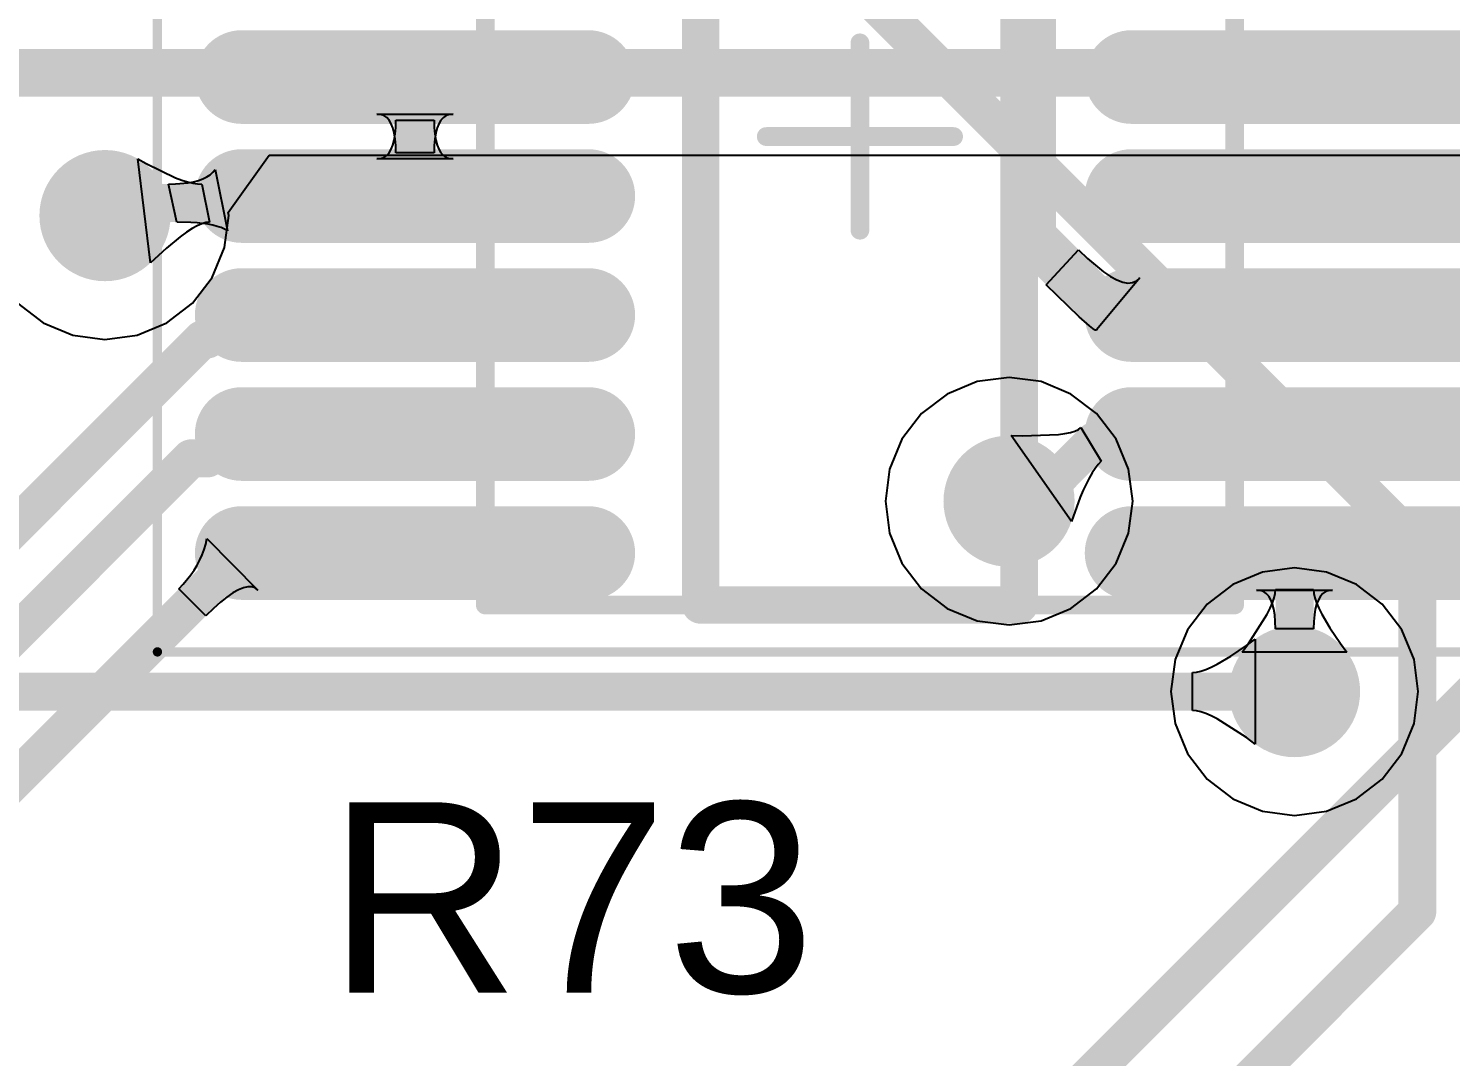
# Model space of a CAD drawing. Header units: inches. Extents: x -0.01 to 3.94, y -0.06 to 4.68.
# Drawn here: x 0.5439 to 0.8428, y 3.1333 to 3.3493 of the extents above; entities that cross this region are included whole.
import ezdxf

# ---------------------------------------------------------------- set-up
doc = ezdxf.new("R2010")
doc.units = ezdxf.units.IN
doc.header["$MEASUREMENT"] = 0
for name, color, linetype in [('Bottom Layer', 5, 'Continuous'), ('Int1 -GND)', 16, 'Continuous'), ('Int2 -PWR)', 76, 'Continuous'), ('Top 3D Body', 56, 'Continuous'), ('Top Courtyard', 56, 'Continuous'), ('Top Layer', 1, 'Continuous'), ('Top Overlay', 2, 'Continuous'), ('Top Paste', 8, 'Continuous'), ('Top Solder', 216, 'Continuous'), ('Via Holes', 16, 'Continuous')]:
    doc.layers.add(name, color=color, linetype=linetype)
doc.styles.add('Arial', font='', dxfattribs={"height": 0.2})
doc.styles.get('Arial').set_extended_font_data('Arial')

# ---------------------------------------------------------------- blocks, each defined once
blk = doc.blocks.new('517EE8A2_9FD8_4174_996D_BDBF76CA3EEB_434')
at = {"layer": 'Top Layer'}
h = blk.add_hatch(color=1, dxfattribs=at)
edge = h.paths.add_edge_path()
edge.add_arc((-0.05709, 0.0875), 0.00787, 270, 450)
edge.add_line((-0.05709, 0.09537), (-0.12992, 0.09537))
edge.add_arc((-0.12992, 0.0875), 0.00787, 90, 270)
edge.add_line((-0.12992, 0.07963), (-0.05709, 0.07963))
h = blk.add_hatch(color=1, dxfattribs=at)
edge = h.paths.add_edge_path()
edge.add_arc((0.12992, 0.0875), 0.00787, 270, 450)
edge.add_line((0.12992, 0.09537), (0.05709, 0.09537))
edge.add_arc((0.05709, 0.0875), 0.00787, 90, 270)
edge.add_line((0.05709, 0.07963), (0.12992, 0.07963))
h = blk.add_hatch(color=1, dxfattribs=at)
edge = h.paths.add_edge_path()
edge.add_arc((-0.05709, 0.0625), 0.00787, 270, 450)
edge.add_line((-0.05709, 0.07037), (-0.12992, 0.07037))
edge.add_arc((-0.12992, 0.0625), 0.00787, 90, 270)
edge.add_line((-0.12992, 0.05463), (-0.05709, 0.05463))
h = blk.add_hatch(color=1, dxfattribs=at)
edge = h.paths.add_edge_path()
edge.add_arc((0.12992, 0.0625), 0.00787, 270, 450)
edge.add_line((0.12992, 0.07037), (0.05709, 0.07037))
edge.add_arc((0.05709, 0.0625), 0.00787, 90, 270)
edge.add_line((0.05709, 0.05463), (0.12992, 0.05463))
h = blk.add_hatch(color=1, dxfattribs=at)
edge = h.paths.add_edge_path()
edge.add_arc((-0.05709, 0.0375), 0.00787, 270, 450)
edge.add_line((-0.05709, 0.04537), (-0.12992, 0.04537))
edge.add_arc((-0.12992, 0.0375), 0.00787, 90, 270)
edge.add_line((-0.12992, 0.02963), (-0.05709, 0.02963))
h = blk.add_hatch(color=1, dxfattribs=at)
edge = h.paths.add_edge_path()
edge.add_arc((0.12992, 0.0375), 0.00787, 270, 450)
edge.add_line((0.12992, 0.04537), (0.05709, 0.04537))
edge.add_arc((0.05709, 0.0375), 0.00787, 90, 270)
edge.add_line((0.05709, 0.02963), (0.12992, 0.02963))
h = blk.add_hatch(color=1, dxfattribs=at)
edge = h.paths.add_edge_path()
edge.add_arc((-0.05709, 0.0125), 0.00787, 270, 450)
edge.add_line((-0.05709, 0.02037), (-0.12992, 0.02037))
edge.add_arc((-0.12992, 0.0125), 0.00787, 90, 270)
edge.add_line((-0.12992, 0.00463), (-0.05709, 0.00463))
h = blk.add_hatch(color=1, dxfattribs=at)
edge = h.paths.add_edge_path()
edge.add_arc((0.12992, 0.0125), 0.00787, 270, 450)
edge.add_line((0.12992, 0.02037), (0.05709, 0.02037))
edge.add_arc((0.05709, 0.0125), 0.00787, 90, 270)
edge.add_line((0.05709, 0.00463), (0.12992, 0.00463))
h = blk.add_hatch(color=1, dxfattribs=at)
edge = h.paths.add_edge_path()
edge.add_arc((-0.05709, -0.0125), 0.00787, 270, 450)
edge.add_line((-0.05709, -0.00463), (-0.12992, -0.00463))
edge.add_arc((-0.12992, -0.0125), 0.00787, 90, 270)
edge.add_line((-0.12992, -0.02037), (-0.05709, -0.02037))
h = blk.add_hatch(color=1, dxfattribs=at)
edge = h.paths.add_edge_path()
edge.add_arc((0.12992, -0.0125), 0.00787, 270, 450)
edge.add_line((0.12992, -0.00463), (0.05709, -0.00463))
edge.add_arc((0.05709, -0.0125), 0.00787, 90, 270)
edge.add_line((0.05709, -0.02037), (0.12992, -0.02037))
h = blk.add_hatch(color=1, dxfattribs=at)
edge = h.paths.add_edge_path()
edge.add_arc((-0.05709, -0.0375), 0.00787, 270, 450)
edge.add_line((-0.05709, -0.02963), (-0.12992, -0.02963))
edge.add_arc((-0.12992, -0.0375), 0.00787, 90, 270)
edge.add_line((-0.12992, -0.04537), (-0.05709, -0.04537))
h = blk.add_hatch(color=1, dxfattribs=at)
edge = h.paths.add_edge_path()
edge.add_arc((0.12992, -0.0375), 0.00787, 270, 450)
edge.add_line((0.12992, -0.02963), (0.05709, -0.02963))
edge.add_arc((0.05709, -0.0375), 0.00787, 90, 270)
edge.add_line((0.05709, -0.04537), (0.12992, -0.04537))
h = blk.add_hatch(color=1, dxfattribs=at)
edge = h.paths.add_edge_path()
edge.add_arc((-0.05709, -0.0625), 0.00787, 270, 450)
edge.add_line((-0.05709, -0.05463), (-0.12992, -0.05463))
edge.add_arc((-0.12992, -0.0625), 0.00787, 90, 270)
edge.add_line((-0.12992, -0.07037), (-0.05709, -0.07037))
h = blk.add_hatch(color=1, dxfattribs=at)
edge = h.paths.add_edge_path()
edge.add_arc((0.12992, -0.0625), 0.00787, 270, 450)
edge.add_line((0.12992, -0.05463), (0.05709, -0.05463))
edge.add_arc((0.05709, -0.0625), 0.00787, 90, 270)
edge.add_line((0.05709, -0.07037), (0.12992, -0.07037))
h = blk.add_hatch(color=1, dxfattribs=at)
edge = h.paths.add_edge_path()
edge.add_arc((-0.05709, -0.0875), 0.00787, 270, 450)
edge.add_line((-0.05709, -0.07963), (-0.12992, -0.07963))
edge.add_arc((-0.12992, -0.0875), 0.00787, 90, 270)
edge.add_line((-0.12992, -0.09537), (-0.05709, -0.09537))
h = blk.add_hatch(color=1, dxfattribs=at)
edge = h.paths.add_edge_path()
edge.add_arc((0.12992, -0.0875), 0.00787, 270, 450)
edge.add_line((0.12992, -0.07963), (0.05709, -0.07963))
edge.add_arc((0.05709, -0.0875), 0.00787, 90, 270)
edge.add_line((0.05709, -0.09537), (0.12992, -0.09537))
at = {"layer": 'Top Paste'}
h = blk.add_hatch(color=8, dxfattribs=at)
edge = h.paths.add_edge_path()
edge.add_arc((-0.05709, 0.0875), 0.00787, 270, 450)
edge.add_line((-0.05709, 0.09537), (-0.12992, 0.09537))
edge.add_arc((-0.12992, 0.0875), 0.00787, 90, 270)
edge.add_line((-0.12992, 0.07963), (-0.05709, 0.07963))
h = blk.add_hatch(color=8, dxfattribs=at)
edge = h.paths.add_edge_path()
edge.add_arc((0.12992, 0.0875), 0.00787, 270, 450)
edge.add_line((0.12992, 0.09537), (0.05709, 0.09537))
edge.add_arc((0.05709, 0.0875), 0.00787, 90, 270)
edge.add_line((0.05709, 0.07963), (0.12992, 0.07963))
h = blk.add_hatch(color=8, dxfattribs=at)
edge = h.paths.add_edge_path()
edge.add_arc((-0.05709, 0.0625), 0.00787, 270, 450)
edge.add_line((-0.05709, 0.07037), (-0.12992, 0.07037))
edge.add_arc((-0.12992, 0.0625), 0.00787, 90, 270)
edge.add_line((-0.12992, 0.05463), (-0.05709, 0.05463))
h = blk.add_hatch(color=8, dxfattribs=at)
edge = h.paths.add_edge_path()
edge.add_arc((0.12992, 0.0625), 0.00787, 270, 450)
edge.add_line((0.12992, 0.07037), (0.05709, 0.07037))
edge.add_arc((0.05709, 0.0625), 0.00787, 90, 270)
edge.add_line((0.05709, 0.05463), (0.12992, 0.05463))
h = blk.add_hatch(color=8, dxfattribs=at)
edge = h.paths.add_edge_path()
edge.add_arc((-0.05709, 0.0375), 0.00787, 270, 450)
edge.add_line((-0.05709, 0.04537), (-0.12992, 0.04537))
edge.add_arc((-0.12992, 0.0375), 0.00787, 90, 270)
edge.add_line((-0.12992, 0.02963), (-0.05709, 0.02963))
h = blk.add_hatch(color=8, dxfattribs=at)
edge = h.paths.add_edge_path()
edge.add_arc((0.12992, 0.0375), 0.00787, 270, 450)
edge.add_line((0.12992, 0.04537), (0.05709, 0.04537))
edge.add_arc((0.05709, 0.0375), 0.00787, 90, 270)
edge.add_line((0.05709, 0.02963), (0.12992, 0.02963))
h = blk.add_hatch(color=8, dxfattribs=at)
edge = h.paths.add_edge_path()
edge.add_arc((-0.05709, 0.0125), 0.00787, 270, 450)
edge.add_line((-0.05709, 0.02037), (-0.12992, 0.02037))
edge.add_arc((-0.12992, 0.0125), 0.00787, 90, 270)
edge.add_line((-0.12992, 0.00463), (-0.05709, 0.00463))
h = blk.add_hatch(color=8, dxfattribs=at)
edge = h.paths.add_edge_path()
edge.add_arc((0.12992, 0.0125), 0.00787, 270, 450)
edge.add_line((0.12992, 0.02037), (0.05709, 0.02037))
edge.add_arc((0.05709, 0.0125), 0.00787, 90, 270)
edge.add_line((0.05709, 0.00463), (0.12992, 0.00463))
h = blk.add_hatch(color=8, dxfattribs=at)
edge = h.paths.add_edge_path()
edge.add_arc((-0.05709, -0.0125), 0.00787, 270, 450)
edge.add_line((-0.05709, -0.00463), (-0.12992, -0.00463))
edge.add_arc((-0.12992, -0.0125), 0.00787, 90, 270)
edge.add_line((-0.12992, -0.02037), (-0.05709, -0.02037))
h = blk.add_hatch(color=8, dxfattribs=at)
edge = h.paths.add_edge_path()
edge.add_arc((0.12992, -0.0125), 0.00787, 270, 450)
edge.add_line((0.12992, -0.00463), (0.05709, -0.00463))
edge.add_arc((0.05709, -0.0125), 0.00787, 90, 270)
edge.add_line((0.05709, -0.02037), (0.12992, -0.02037))
h = blk.add_hatch(color=8, dxfattribs=at)
edge = h.paths.add_edge_path()
edge.add_arc((-0.05709, -0.0375), 0.00787, 270, 450)
edge.add_line((-0.05709, -0.02963), (-0.12992, -0.02963))
edge.add_arc((-0.12992, -0.0375), 0.00787, 90, 270)
edge.add_line((-0.12992, -0.04537), (-0.05709, -0.04537))
h = blk.add_hatch(color=8, dxfattribs=at)
edge = h.paths.add_edge_path()
edge.add_arc((0.12992, -0.0375), 0.00787, 270, 450)
edge.add_line((0.12992, -0.02963), (0.05709, -0.02963))
edge.add_arc((0.05709, -0.0375), 0.00787, 90, 270)
edge.add_line((0.05709, -0.04537), (0.12992, -0.04537))
h = blk.add_hatch(color=8, dxfattribs=at)
edge = h.paths.add_edge_path()
edge.add_arc((-0.05709, -0.0625), 0.00787, 270, 450)
edge.add_line((-0.05709, -0.05463), (-0.12992, -0.05463))
edge.add_arc((-0.12992, -0.0625), 0.00787, 90, 270)
edge.add_line((-0.12992, -0.07037), (-0.05709, -0.07037))
h = blk.add_hatch(color=8, dxfattribs=at)
edge = h.paths.add_edge_path()
edge.add_arc((0.12992, -0.0625), 0.00787, 270, 450)
edge.add_line((0.12992, -0.05463), (0.05709, -0.05463))
edge.add_arc((0.05709, -0.0625), 0.00787, 90, 270)
edge.add_line((0.05709, -0.07037), (0.12992, -0.07037))
h = blk.add_hatch(color=8, dxfattribs=at)
edge = h.paths.add_edge_path()
edge.add_arc((-0.05709, -0.0875), 0.00787, 270, 450)
edge.add_line((-0.05709, -0.07963), (-0.12992, -0.07963))
edge.add_arc((-0.12992, -0.0875), 0.00787, 90, 270)
edge.add_line((-0.12992, -0.09537), (-0.05709, -0.09537))
h = blk.add_hatch(color=8, dxfattribs=at)
edge = h.paths.add_edge_path()
edge.add_arc((0.12992, -0.0875), 0.00787, 270, 450)
edge.add_line((0.12992, -0.07963), (0.05709, -0.07963))
edge.add_arc((0.05709, -0.0875), 0.00787, 90, 270)
edge.add_line((0.05709, -0.09537), (0.12992, -0.09537))
at = {"layer": 'Top Solder'}
h = blk.add_hatch(color=216, dxfattribs=at)
edge = h.paths.add_edge_path()
edge.add_arc((-0.05709, 0.0875), 0.00984, 270, 450)
edge.add_line((-0.05709, 0.09734), (-0.12992, 0.09734))
edge.add_arc((-0.12992, 0.0875), 0.00984, 90, 270)
edge.add_line((-0.12992, 0.07766), (-0.05709, 0.07766))
h = blk.add_hatch(color=216, dxfattribs=at)
edge = h.paths.add_edge_path()
edge.add_arc((0.12992, 0.0875), 0.00984, 270, 450)
edge.add_line((0.12992, 0.09734), (0.05709, 0.09734))
edge.add_arc((0.05709, 0.0875), 0.00984, 90, 270)
edge.add_line((0.05709, 0.07766), (0.12992, 0.07766))
h = blk.add_hatch(color=216, dxfattribs=at)
edge = h.paths.add_edge_path()
edge.add_arc((-0.05709, 0.0625), 0.00984, 270, 450)
edge.add_line((-0.05709, 0.07234), (-0.12992, 0.07234))
edge.add_arc((-0.12992, 0.0625), 0.00984, 90, 270)
edge.add_line((-0.12992, 0.05266), (-0.05709, 0.05266))
h = blk.add_hatch(color=216, dxfattribs=at)
edge = h.paths.add_edge_path()
edge.add_arc((0.12992, 0.0625), 0.00984, 270, 450)
edge.add_line((0.12992, 0.07234), (0.05709, 0.07234))
edge.add_arc((0.05709, 0.0625), 0.00984, 90, 270)
edge.add_line((0.05709, 0.05266), (0.12992, 0.05266))
h = blk.add_hatch(color=216, dxfattribs=at)
edge = h.paths.add_edge_path()
edge.add_arc((-0.05709, 0.0375), 0.00984, 270, 450)
edge.add_line((-0.05709, 0.04734), (-0.12992, 0.04734))
edge.add_arc((-0.12992, 0.0375), 0.00984, 90, 270)
edge.add_line((-0.12992, 0.02766), (-0.05709, 0.02766))
h = blk.add_hatch(color=216, dxfattribs=at)
edge = h.paths.add_edge_path()
edge.add_arc((0.12992, 0.0375), 0.00984, 270, 450)
edge.add_line((0.12992, 0.04734), (0.05709, 0.04734))
edge.add_arc((0.05709, 0.0375), 0.00984, 90, 270)
edge.add_line((0.05709, 0.02766), (0.12992, 0.02766))
h = blk.add_hatch(color=216, dxfattribs=at)
edge = h.paths.add_edge_path()
edge.add_arc((-0.05709, 0.0125), 0.00984, 270, 450)
edge.add_line((-0.05709, 0.02234), (-0.12992, 0.02234))
edge.add_arc((-0.12992, 0.0125), 0.00984, 90, 270)
edge.add_line((-0.12992, 0.00266), (-0.05709, 0.00266))
h = blk.add_hatch(color=216, dxfattribs=at)
edge = h.paths.add_edge_path()
edge.add_arc((0.12992, 0.0125), 0.00984, 270, 450)
edge.add_line((0.12992, 0.02234), (0.05709, 0.02234))
edge.add_arc((0.05709, 0.0125), 0.00984, 90, 270)
edge.add_line((0.05709, 0.00266), (0.12992, 0.00266))
h = blk.add_hatch(color=216, dxfattribs=at)
edge = h.paths.add_edge_path()
edge.add_arc((-0.05709, -0.0125), 0.00984, 270, 450)
edge.add_line((-0.05709, -0.00266), (-0.12992, -0.00266))
edge.add_arc((-0.12992, -0.0125), 0.00984, 90, 270)
edge.add_line((-0.12992, -0.02234), (-0.05709, -0.02234))
h = blk.add_hatch(color=216, dxfattribs=at)
edge = h.paths.add_edge_path()
edge.add_arc((0.12992, -0.0125), 0.00984, 270, 450)
edge.add_line((0.12992, -0.00266), (0.05709, -0.00266))
edge.add_arc((0.05709, -0.0125), 0.00984, 90, 270)
edge.add_line((0.05709, -0.02234), (0.12992, -0.02234))
h = blk.add_hatch(color=216, dxfattribs=at)
edge = h.paths.add_edge_path()
edge.add_arc((-0.05709, -0.0375), 0.00984, 270, 450)
edge.add_line((-0.05709, -0.02766), (-0.12992, -0.02766))
edge.add_arc((-0.12992, -0.0375), 0.00984, 90, 270)
edge.add_line((-0.12992, -0.04734), (-0.05709, -0.04734))
h = blk.add_hatch(color=216, dxfattribs=at)
edge = h.paths.add_edge_path()
edge.add_arc((0.12992, -0.0375), 0.00984, 270, 450)
edge.add_line((0.12992, -0.02766), (0.05709, -0.02766))
edge.add_arc((0.05709, -0.0375), 0.00984, 90, 270)
edge.add_line((0.05709, -0.04734), (0.12992, -0.04734))
h = blk.add_hatch(color=216, dxfattribs=at)
edge = h.paths.add_edge_path()
edge.add_arc((-0.05709, -0.0625), 0.00984, 270, 450)
edge.add_line((-0.05709, -0.05266), (-0.12992, -0.05266))
edge.add_arc((-0.12992, -0.0625), 0.00984, 90, 270)
edge.add_line((-0.12992, -0.07234), (-0.05709, -0.07234))
h = blk.add_hatch(color=216, dxfattribs=at)
edge = h.paths.add_edge_path()
edge.add_arc((0.12992, -0.0625), 0.00984, 270, 450)
edge.add_line((0.12992, -0.05266), (0.05709, -0.05266))
edge.add_arc((0.05709, -0.0625), 0.00984, 90, 270)
edge.add_line((0.05709, -0.07234), (0.12992, -0.07234))
h = blk.add_hatch(color=216, dxfattribs=at)
edge = h.paths.add_edge_path()
edge.add_arc((-0.05709, -0.0875), 0.00984, 270, 450)
edge.add_line((-0.05709, -0.07766), (-0.12992, -0.07766))
edge.add_arc((-0.12992, -0.0875), 0.00984, 90, 270)
edge.add_line((-0.12992, -0.09734), (-0.05709, -0.09734))
h = blk.add_hatch(color=216, dxfattribs=at)
edge = h.paths.add_edge_path()
edge.add_arc((0.12992, -0.0875), 0.00984, 270, 450)
edge.add_line((0.12992, -0.07766), (0.05709, -0.07766))
edge.add_arc((0.05709, -0.0875), 0.00984, 90, 270)
edge.add_line((0.05709, -0.09734), (0.12992, -0.09734))
at = {"layer": 'Top 3D Body'}
for points in [[(-0.07874, -0.09842, 0.00394, 0.00394, 0), (-0.07874, 0.09843, 0.00394, 0.00394, 0)], [(-0.07874, 0.09843, 0.00394, 0.00394, 0), (0.07874, 0.09843, 0.00394, 0.00394, 0)], [(0.07874, -0.09842, 0.00394, 0.00394, 0), (0.07874, 0.09843, 0.00394, 0.00394, 0)], [(-0.07874, -0.09842, 0.00394, 0.00394, 0), (0.07874, -0.09842, 0.00394, 0.00394, 0)]]:
    blk.add_lwpolyline(points, format="xyseb", dxfattribs=at)
for points in [[(-0.07972, 0.09843, 0.00197, 0.00197, 1), (-0.07776, 0.09843, 0.00197, 0.00197, 1)], [(-0.07972, 0.09843, 0.00197, 0.00197, 1), (-0.07776, 0.09843, 0.00197, 0.00197, 1)], [(0.07776, 0.09843, 0.00197, 0.00197, 1), (0.07972, 0.09843, 0.00197, 0.00197, 1)], [(0.07776, 0.09843, 0.00197, 0.00197, 1), (0.07972, 0.09843, 0.00197, 0.00197, 1)], [(-0.02362, 0.06299, 0.00394, 0.00394, 1), (-0.06299, 0.06299, 0.00394, 0.00394, 1)], [(-0.06398, 0.06299, 0.00197, 0.00197, 1), (-0.06201, 0.06299, 0.00197, 0.00197, 1)], [(-0.02461, 0.06299, 0.00197, 0.00197, 1), (-0.02264, 0.06299, 0.00197, 0.00197, 1)], [(-0.07972, -0.09842, 0.00197, 0.00197, 1), (-0.07776, -0.09842, 0.00197, 0.00197, 1)], [(-0.07972, -0.09842, 0.00197, 0.00197, 1), (-0.07776, -0.09842, 0.00197, 0.00197, 1)], [(0.07776, -0.09842, 0.00197, 0.00197, 1), (0.07972, -0.09842, 0.00197, 0.00197, 1)], [(0.07776, -0.09842, 0.00197, 0.00197, 1), (0.07972, -0.09842, 0.00197, 0.00197, 1)]]:
    blk.add_lwpolyline(points, format="xyseb", close=True, dxfattribs=at)
at = {"layer": 'Top Courtyard'}
for points in [[(-0.14764, -0.10827, 0.00197, 0.00197, 0), (-0.14764, 0.10827, 0.00197, 0.00197, 0)], [(-0.14764, 0.10827, 0.00197, 0.00197, 0), (0.14764, 0.10827, 0.00197, 0.00197, 0)], [(0.14764, -0.10827, 0.00197, 0.00197, 0), (0.14764, 0.10827, 0.00197, 0.00197, 0)], [(0, -0.01968, 0.00394, 0.00394, 0), (0, 0.01969, 0.00394, 0.00394, 0)], [(-0.01969, 0, 0.00394, 0.00394, 0), (0.01968, 0, 0.00394, 0.00394, 0)], [(-0.14764, -0.10827, 0.00197, 0.00197, 0), (0.14764, -0.10827, 0.00197, 0.00197, 0)]]:
    blk.add_lwpolyline(points, format="xyseb", dxfattribs=at)
for points in [[(-0.14813, 0.10827, 0.000984, 0.000984, 1), (-0.14715, 0.10827, 0.000984, 0.000984, 1)], [(-0.14813, 0.10827, 0.000984, 0.000984, 1), (-0.14715, 0.10827, 0.000984, 0.000984, 1)], [(0.14715, 0.10827, 0.000984, 0.000984, 1), (0.14813, 0.10827, 0.000984, 0.000984, 1)], [(0.14715, 0.10827, 0.000984, 0.000984, 1), (0.14813, 0.10827, 0.000984, 0.000984, 1)], [(-0.00098, 0.01969, 0.00197, 0.00197, 1), (0.00098, 0.01969, 0.00197, 0.00197, 1)], [(-0.02067, 0, 0.00197, 0.00197, 1), (-0.0187, 0, 0.00197, 0.00197, 1)], [(0.0187, 0, 0.00197, 0.00197, 1), (0.02067, 0, 0.00197, 0.00197, 1)], [(-0.00098, -0.01968, 0.00197, 0.00197, 1), (0.00098, -0.01968, 0.00197, 0.00197, 1)], [(-0.14813, -0.10827, 0.000984, 0.000984, 1), (-0.14715, -0.10827, 0.000984, 0.000984, 1)], [(-0.14813, -0.10827, 0.000984, 0.000984, 1), (-0.14715, -0.10827, 0.000984, 0.000984, 1)], [(0.14715, -0.10827, 0.000984, 0.000984, 1), (0.14813, -0.10827, 0.000984, 0.000984, 1)], [(0.14715, -0.10827, 0.000984, 0.000984, 1), (0.14813, -0.10827, 0.000984, 0.000984, 1)]]:
    blk.add_lwpolyline(points, format="xyseb", close=True, dxfattribs=at)
at = {"layer": 'Top Overlay'}
for points in [[(-0.08858, 0.11703, 0.00984, 0.00984, 1), (-0.09843, 0.11703, 0.00984, 0.00984, 1)], [(-0.10089, 0.11703, 0.00492, 0.00492, 1), (-0.09596, 0.11703, 0.00492, 0.00492, 1)], [(-0.09104, 0.11703, 0.00492, 0.00492, 1), (-0.08612, 0.11703, 0.00492, 0.00492, 1)], [(-0.03543, 0.09843, 0.00394, 0.00394, 1), (-0.0315, 0.09843, 0.00394, 0.00394, 1)], [(-0.03543, 0.09843, 0.00394, 0.00394, 1), (-0.0315, 0.09843, 0.00394, 0.00394, 1)], [(0.0315, 0.09843, 0.00394, 0.00394, 1), (0.03543, 0.09843, 0.00394, 0.00394, 1)], [(0.0315, 0.09843, 0.00394, 0.00394, 1), (0.03543, 0.09843, 0.00394, 0.00394, 1)], [(-0.03543, -0.09842, 0.00394, 0.00394, 1), (-0.0315, -0.09842, 0.00394, 0.00394, 1)], [(-0.03543, -0.09842, 0.00394, 0.00394, 1), (-0.0315, -0.09842, 0.00394, 0.00394, 1)], [(0.0315, -0.09842, 0.00394, 0.00394, 1), (0.03543, -0.09842, 0.00394, 0.00394, 1)], [(0.0315, -0.09842, 0.00394, 0.00394, 1), (0.03543, -0.09842, 0.00394, 0.00394, 1)]]:
    blk.add_lwpolyline(points, format="xyseb", close=True, dxfattribs=at)
for points in [[(-0.03347, -0.09842, 0.00787, 0.00787, 0), (-0.03347, 0.09843, 0.00787, 0.00787, 0)], [(-0.03347, 0.09843, 0.00787, 0.00787, 0), (0.03346, 0.09843, 0.00787, 0.00787, 0)], [(0.03346, -0.09842, 0.00787, 0.00787, 0), (0.03346, 0.09843, 0.00787, 0.00787, 0)], [(-0.03347, -0.09842, 0.00787, 0.00787, 0), (0.03346, -0.09842, 0.00787, 0.00787, 0)]]:
    blk.add_lwpolyline(points, format="xyseb", dxfattribs=at)

msp = doc.modelspace()

# ---------------------------------------------------------------- hatches: boundary and pattern name
at = {"layer": 'Bottom Layer'}
h = msp.add_hatch(color=5, dxfattribs=at)
edge = h.paths.add_edge_path()
edge.add_arc((0.56, 3.31), 0.01378, 0, 360)
h = msp.add_hatch(color=5, dxfattribs=at)
edge = h.paths.add_edge_path()
edge.add_arc((0.75, 3.25), 0.01378, 0, 360)
h = msp.add_hatch(color=5, dxfattribs=at)
edge = h.paths.add_edge_path()
edge.add_arc((0.81, 3.21), 0.01378, 0, 360)
at = {"layer": 'Int1 -GND)'}
h = msp.add_hatch(color=7, dxfattribs=at)
edge = h.paths.add_edge_path()
edge.add_arc((0.56, 3.31), 0.01378, 0, 360)
h = msp.add_hatch(color=7, dxfattribs=at)
edge = h.paths.add_edge_path()
edge.add_arc((0.75, 3.25), 0.01378, 0, 360)
h = msp.add_hatch(color=7, dxfattribs=at)
edge = h.paths.add_edge_path()
edge.add_arc((0.81, 3.21), 0.01378, 0, 360)
at = {"layer": 'Int2 -PWR)'}
h = msp.add_hatch(color=7, dxfattribs=at)
edge = h.paths.add_edge_path()
edge.add_arc((0.56, 3.31), 0.01378, 0, 360)
h = msp.add_hatch(color=7, dxfattribs=at)
edge = h.paths.add_edge_path()
edge.add_arc((0.75, 3.25), 0.01378, 0, 360)
h = msp.add_hatch(color=7, dxfattribs=at)
edge = h.paths.add_edge_path()
edge.add_arc((0.81, 3.21), 0.01378, 0, 360)
at = {"layer": 'Top Layer'}
h = msp.add_hatch(color=1, dxfattribs=at)
edge = h.paths.add_edge_path()
edge.add_arc((0.56, 3.31), 0.01378, 0, 360)
h = msp.add_hatch(color=1, dxfattribs=at)
edge = h.paths.add_edge_path()
edge.add_arc((0.75, 3.25), 0.01378, 0, 360)
h = msp.add_hatch(color=1, dxfattribs=at)
edge = h.paths.add_edge_path()
edge.add_arc((0.81, 3.21), 0.01378, 0, 360)
at = {"layer": 'Via Holes'}
h = msp.add_hatch(color=7, dxfattribs=at)
edge = h.paths.add_edge_path()
edge.add_arc((0.56, 3.31), 0.00689, 0, 360)
h = msp.add_hatch(color=7, dxfattribs=at)
edge = h.paths.add_edge_path()
edge.add_arc((0.75, 3.25), 0.00689, 0, 360)
h = msp.add_hatch(color=7, dxfattribs=at)
edge = h.paths.add_edge_path()
edge.add_arc((0.81, 3.21), 0.00689, 0, 360)

# ---------------------------------------------------------------- linework, layer by layer
at = {"layer": 'Bottom Layer'}
for p, q in [((0.79661, 3.21744), (0.79991, 3.21969)), ((0.79991, 3.21969), (0.80173, 3.22102)), ((0.80173, 3.22102), (0.80173, 3.19898)), ((0.79376, 3.21575), (0.79661, 3.21744)), ((0.78855, 3.214), (0.78937, 3.21407)), ((0.78855, 3.206), (0.78855, 3.214)), ((0.78937, 3.21407), (0.7903, 3.21428)), ((0.7903, 3.21428), (0.79134, 3.21463)), ((0.79134, 3.21463), (0.79249, 3.21512)), ((0.79249, 3.21512), (0.79376, 3.21575)), ((0.78937, 3.20593), (0.78855, 3.206)), ((0.7903, 3.20572), (0.78937, 3.20593)), ((0.79134, 3.20537), (0.7903, 3.20572)), ((0.79249, 3.20488), (0.79134, 3.20537)), ((0.79376, 3.20425), (0.79249, 3.20488)), ((0.79991, 3.20032), (0.79376, 3.20425)), ((0.80173, 3.19898), (0.79991, 3.20032))]:
    msp.add_line(p, q, dxfattribs=at)
for points in [[(0.70076, 3.3757, 0.008, 0.008, 0), (0.83578, 3.24068, 0.008, 0.008, 0)], [(0.83578, 3.16373, 0.008, 0.008, 0), (0.83578, 3.24068, 0.008, 0.008, 0)], [(0.45, 3.21, 0.008, 0.008, 0), (0.81, 3.21, 0.008, 0.008, 0)], [(0.69866, 3.02661, 0.008, 0.008, 0), (0.83578, 3.16373, 0.008, 0.008, 0)]]:
    msp.add_lwpolyline(points, format="xyseb", dxfattribs=at)
for points in [[(0.83378, 3.24068, 0.004, 0.004, 1), (0.83778, 3.24068, 0.004, 0.004, 1)], [(0.83378, 3.24068, 0.004, 0.004, 1), (0.83778, 3.24068, 0.004, 0.004, 1)], [(0.808, 3.21, 0.004, 0.004, 1), (0.812, 3.21, 0.004, 0.004, 1)], [(0.83378, 3.16373, 0.004, 0.004, 1), (0.83778, 3.16373, 0.004, 0.004, 1)], [(0.83378, 3.16373, 0.004, 0.004, 1), (0.83778, 3.16373, 0.004, 0.004, 1)]]:
    msp.add_lwpolyline(points, format="xyseb", close=True, dxfattribs=at)
at = {"layer": 'Int1 -GND)'}
for p, q in [((0.80327, 3.23512), (0.797, 3.23252)), ((0.81, 3.236), (0.80327, 3.23512)), ((0.81673, 3.23512), (0.81, 3.236)), ((0.823, 3.23252), (0.81673, 3.23512)), ((0.797, 3.23252), (0.79161, 3.22839)), ((0.82839, 3.22839), (0.823, 3.23252)), ((0.79161, 3.22839), (0.78748, 3.223)), ((0.83252, 3.223), (0.82839, 3.22839)), ((0.78748, 3.223), (0.78488, 3.21673)), ((0.83512, 3.21673), (0.83252, 3.223)), ((0.78488, 3.21673), (0.784, 3.21)), ((0.836, 3.21), (0.83512, 3.21673)), ((0.784, 3.21), (0.78488, 3.20327)), ((0.83512, 3.20327), (0.836, 3.21)), ((0.78488, 3.20327), (0.78748, 3.197)), ((0.83252, 3.197), (0.83512, 3.20327)), ((0.78748, 3.197), (0.79161, 3.19161)), ((0.82839, 3.19161), (0.83252, 3.197)), ((0.79161, 3.19161), (0.797, 3.18748)), ((0.823, 3.18748), (0.82839, 3.19161)), ((0.797, 3.18748), (0.80327, 3.18488)), ((0.81673, 3.18488), (0.823, 3.18748)), ((0.80327, 3.18488), (0.81, 3.184)), ((0.81, 3.184), (0.81673, 3.18488))]:
    msp.add_line(p, q, dxfattribs=at)
at = {"layer": 'Int2 -PWR)'}
for p, q in [((0.58591, 3.31067), (0.59449, 3.32267)), ((0.59449, 3.32267), (0.86081, 3.32267)), ((0.58512, 3.30327), (0.586, 3.31)), ((0.586, 3.31), (0.58591, 3.31067)), ((0.58252, 3.297), (0.58512, 3.30327)), ((0.57839, 3.29161), (0.58252, 3.297)), ((0.54161, 3.29161), (0.547, 3.28748)), ((0.573, 3.28748), (0.57839, 3.29161)), ((0.547, 3.28748), (0.55327, 3.28488)), ((0.55327, 3.28488), (0.56, 3.284)), ((0.56, 3.284), (0.56673, 3.28488)), ((0.56673, 3.28488), (0.573, 3.28748)), ((0.75, 3.276), (0.74327, 3.27512)), ((0.75673, 3.27512), (0.75, 3.276)), ((0.74327, 3.27512), (0.737, 3.27252)), ((0.763, 3.27252), (0.75673, 3.27512)), ((0.737, 3.27252), (0.73161, 3.26839)), ((0.76839, 3.26839), (0.763, 3.27252)), ((0.73161, 3.26839), (0.72748, 3.263)), ((0.77252, 3.263), (0.76839, 3.26839)), ((0.72748, 3.263), (0.72488, 3.25673)), ((0.77512, 3.25673), (0.77252, 3.263)), ((0.72488, 3.25673), (0.724, 3.25)), ((0.776, 3.25), (0.77512, 3.25673)), ((0.724, 3.25), (0.72488, 3.24327)), ((0.77512, 3.24327), (0.776, 3.25)), ((0.72488, 3.24327), (0.72748, 3.237)), ((0.77252, 3.237), (0.77512, 3.24327)), ((0.72748, 3.237), (0.73161, 3.23161)), ((0.76839, 3.23161), (0.77252, 3.237)), ((0.80327, 3.23512), (0.797, 3.23252)), ((0.81, 3.236), (0.80327, 3.23512)), ((0.81673, 3.23512), (0.81, 3.236)), ((0.823, 3.23252), (0.81673, 3.23512)), ((0.73161, 3.23161), (0.737, 3.22748)), ((0.763, 3.22748), (0.76839, 3.23161)), ((0.797, 3.23252), (0.79161, 3.22839)), ((0.82839, 3.22839), (0.823, 3.23252)), ((0.79161, 3.22839), (0.78748, 3.223)), ((0.83252, 3.223), (0.82839, 3.22839)), ((0.737, 3.22748), (0.74327, 3.22488)), ((0.74327, 3.22488), (0.75, 3.224)), ((0.75, 3.224), (0.75673, 3.22488)), ((0.75673, 3.22488), (0.763, 3.22748)), ((0.78748, 3.223), (0.78488, 3.21673)), ((0.83512, 3.21673), (0.83252, 3.223)), ((0.78488, 3.21673), (0.784, 3.21)), ((0.836, 3.21), (0.83512, 3.21673)), ((0.784, 3.21), (0.78488, 3.20327)), ((0.83512, 3.20327), (0.836, 3.21)), ((0.78488, 3.20327), (0.78748, 3.197)), ((0.83252, 3.197), (0.83512, 3.20327)), ((0.78748, 3.197), (0.79161, 3.19161)), ((0.82839, 3.19161), (0.83252, 3.197)), ((0.79161, 3.19161), (0.797, 3.18748)), ((0.823, 3.18748), (0.82839, 3.19161)), ((0.797, 3.18748), (0.80327, 3.18488)), ((0.81673, 3.18488), (0.823, 3.18748)), ((0.80327, 3.18488), (0.81, 3.184)), ((0.81, 3.184), (0.81673, 3.18488))]:
    msp.add_line(p, q, dxfattribs=at)
msp.add_lwpolyline([(0.51, 3.34, 0.01, 0.01, 0), (0.88, 3.34, 0.01, 0.01, 0)], format="xyseb", dxfattribs=at)
at = {"layer": 'Top Layer'}
for p, q in [((0.61792, 3.33125), (0.61716, 3.33133)), ((0.61716, 3.33133), (0.63316, 3.33133)), ((0.6186, 3.331), (0.61792, 3.33125)), ((0.6192, 3.3306), (0.6186, 3.331)), ((0.61972, 3.33003), (0.6192, 3.3306)), ((0.62016, 3.3293), (0.61972, 3.33003)), ((0.62112, 3.32848), (0.62116, 3.33002)), ((0.62116, 3.33002), (0.62916, 3.33002)), ((0.62916, 3.33002), (0.6292, 3.32848)), ((0.6306, 3.33003), (0.63016, 3.3293)), ((0.63112, 3.3306), (0.6306, 3.33003)), ((0.63172, 3.331), (0.63112, 3.3306)), ((0.6324, 3.33125), (0.63172, 3.331)), ((0.63316, 3.33133), (0.6324, 3.33125)), ((0.62052, 3.32841), (0.62016, 3.3293)), ((0.6208, 3.32735), (0.62052, 3.32841)), ((0.621, 3.32613), (0.6208, 3.32735)), ((0.6208, 3.32588), (0.621, 3.3271)), ((0.621, 3.3271), (0.62112, 3.32848)), ((0.6292, 3.32848), (0.62932, 3.3271)), ((0.62952, 3.32735), (0.62932, 3.32613)), ((0.62932, 3.3271), (0.62952, 3.32588)), ((0.6298, 3.32841), (0.62952, 3.32735)), ((0.63016, 3.3293), (0.6298, 3.32841)), ((0.61972, 3.3232), (0.62016, 3.32393)), ((0.62016, 3.32393), (0.62052, 3.32482)), ((0.62052, 3.32482), (0.6208, 3.32588)), ((0.62112, 3.32475), (0.621, 3.32613)), ((0.62116, 3.32321), (0.62112, 3.32475)), ((0.6292, 3.32475), (0.62916, 3.32321)), ((0.62932, 3.32613), (0.6292, 3.32475)), ((0.62952, 3.32588), (0.6298, 3.32482)), ((0.6298, 3.32482), (0.63016, 3.32393)), ((0.63016, 3.32393), (0.6306, 3.3232)), ((0.56954, 3.30005), (0.5669, 3.32193)), ((0.5669, 3.32193), (0.56868, 3.32092)), ((0.56868, 3.32092), (0.57484, 3.31796)), ((0.61716, 3.3219), (0.61792, 3.32198)), ((0.63316, 3.3219), (0.61716, 3.3219)), ((0.61792, 3.32198), (0.6186, 3.32222)), ((0.6186, 3.32222), (0.6192, 3.32263)), ((0.6192, 3.32263), (0.61972, 3.3232)), ((0.62916, 3.32321), (0.62116, 3.32321)), ((0.6306, 3.3232), (0.63112, 3.32263)), ((0.63112, 3.32263), (0.63172, 3.32222)), ((0.63172, 3.32222), (0.6324, 3.32198)), ((0.6324, 3.32198), (0.63316, 3.3219)), ((0.57484, 3.31796), (0.57614, 3.31748)), ((0.57614, 3.31748), (0.57734, 3.31711)), ((0.57967, 3.3174), (0.58059, 3.31774)), ((0.58059, 3.31774), (0.5814, 3.31814)), ((0.5814, 3.31814), (0.5821, 3.3186)), ((0.5821, 3.3186), (0.58268, 3.31912)), ((0.58268, 3.31912), (0.58315, 3.3197)), ((0.58315, 3.3197), (0.58572, 3.30681)), ((0.57334, 3.31663), (0.57483, 3.31666)), ((0.57508, 3.30863), (0.57334, 3.31663)), ((0.57483, 3.31666), (0.57748, 3.31691)), ((0.57734, 3.31711), (0.57844, 3.31684)), ((0.57748, 3.31691), (0.57863, 3.31712)), ((0.57844, 3.31684), (0.57944, 3.31668)), ((0.57863, 3.31712), (0.57967, 3.3174)), ((0.57944, 3.31668), (0.58035, 3.31663)), ((0.58035, 3.31663), (0.58198, 3.30863)), ((0.57804, 3.30856), (0.57508, 3.30863)), ((0.57936, 3.30847), (0.57804, 3.30856)), ((0.58123, 3.30855), (0.58036, 3.30829)), ((0.58198, 3.30863), (0.58123, 3.30855)), ((0.57582, 3.30554), (0.5729, 3.30314)), ((0.57712, 3.30649), (0.57582, 3.30554)), ((0.57831, 3.30726), (0.57712, 3.30649)), ((0.57939, 3.30786), (0.57831, 3.30726)), ((0.58169, 3.30818), (0.57936, 3.30847)), ((0.58036, 3.30829), (0.57939, 3.30786)), ((0.5827, 3.30798), (0.58169, 3.30818)), ((0.58361, 3.30774), (0.5827, 3.30798)), ((0.58442, 3.30747), (0.58361, 3.30774)), ((0.58512, 3.30716), (0.58442, 3.30747)), ((0.58572, 3.30681), (0.58512, 3.30716)), ((0.5729, 3.30314), (0.56954, 3.30005)), ((0.7578, 3.29547), (0.76462, 3.3028)), ((0.76462, 3.3028), (0.76649, 3.30099)), ((0.76649, 3.30099), (0.76984, 3.2982)), ((0.77746, 3.2969), (0.76844, 3.28609)), ((0.76984, 3.2982), (0.77132, 3.2972)), ((0.77132, 3.2972), (0.77267, 3.29648)), ((0.77677, 3.29628), (0.77746, 3.2969)), ((0.76476, 3.28871), (0.7578, 3.29547)), ((0.77267, 3.29648), (0.77389, 3.29602)), ((0.77389, 3.29602), (0.77498, 3.29584)), ((0.77498, 3.29584), (0.77594, 3.29592)), ((0.77594, 3.29592), (0.77677, 3.29628)), ((0.76689, 3.28683), (0.76476, 3.28871)), ((0.76762, 3.28627), (0.76689, 3.28683)), ((0.76812, 3.28596), (0.76762, 3.28627)), ((0.76839, 3.2859), (0.76812, 3.28596)), ((0.76844, 3.28609), (0.76839, 3.2859)), ((0.76311, 3.24576), (0.75043, 3.26377)), ((0.75043, 3.26377), (0.75284, 3.26372)), ((0.75284, 3.26372), (0.76039, 3.264)), ((0.76039, 3.264), (0.76175, 3.26419)), ((0.76175, 3.26419), (0.7629, 3.26443)), ((0.7629, 3.26443), (0.76384, 3.26473)), ((0.76384, 3.26473), (0.76457, 3.26507)), ((0.76457, 3.26507), (0.7651, 3.26546)), ((0.7651, 3.26546), (0.76938, 3.25843)), ((0.76874, 3.25773), (0.7681, 3.2569)), ((0.76938, 3.25843), (0.76874, 3.25773)), ((0.76684, 3.25486), (0.76558, 3.25233)), ((0.76747, 3.25594), (0.76684, 3.25486)), ((0.7681, 3.2569), (0.76747, 3.25594)), ((0.76558, 3.25233), (0.76496, 3.25087)), ((0.76496, 3.25087), (0.76311, 3.24576)), ((0.58042, 3.23874), (0.58083, 3.23985)), ((0.58083, 3.23985), (0.58117, 3.24098)), ((0.58117, 3.24098), (0.58144, 3.24214)), ((0.58144, 3.24214), (0.59215, 3.23133)), ((0.57939, 3.23658), (0.57994, 3.23765)), ((0.57994, 3.23765), (0.58042, 3.23874)), ((0.57646, 3.23254), (0.57807, 3.23452)), ((0.57807, 3.23452), (0.57876, 3.23554)), ((0.57876, 3.23554), (0.57939, 3.23658)), ((0.57555, 3.23158), (0.57646, 3.23254)), ((0.58121, 3.22592), (0.57555, 3.23158)), ((0.58804, 3.23137), (0.58689, 3.23072)), ((0.58908, 3.2318), (0.58804, 3.23137)), ((0.59001, 3.23201), (0.58908, 3.2318)), ((0.59083, 3.232), (0.59001, 3.23201)), ((0.59154, 3.23177), (0.59083, 3.232)), ((0.59215, 3.23133), (0.59154, 3.23177)), ((0.80276, 3.23125), (0.802, 3.23133)), ((0.802, 3.23133), (0.818, 3.23133)), ((0.80344, 3.231), (0.80276, 3.23125)), ((0.80404, 3.2306), (0.80344, 3.231)), ((0.80593, 3.23063), (0.806, 3.23145)), ((0.806, 3.23145), (0.814, 3.23145)), ((0.814, 3.23145), (0.81407, 3.23063)), ((0.81656, 3.231), (0.81596, 3.2306)), ((0.81724, 3.23125), (0.81656, 3.231)), ((0.818, 3.23133), (0.81724, 3.23125)), ((0.58426, 3.22876), (0.58279, 3.22745)), ((0.58563, 3.22985), (0.58426, 3.22876)), ((0.58689, 3.23072), (0.58563, 3.22985)), ((0.80456, 3.23003), (0.80404, 3.2306)), ((0.805, 3.2293), (0.80456, 3.23003)), ((0.80488, 3.22751), (0.80537, 3.22866)), ((0.80536, 3.2284), (0.805, 3.2293)), ((0.80564, 3.22735), (0.80536, 3.2284)), ((0.80537, 3.22866), (0.80572, 3.2297)), ((0.80572, 3.2297), (0.80593, 3.23063)), ((0.81407, 3.23063), (0.81428, 3.2297)), ((0.81428, 3.2297), (0.81463, 3.22866)), ((0.81464, 3.2284), (0.81436, 3.22735)), ((0.81463, 3.22866), (0.81512, 3.22751)), ((0.815, 3.2293), (0.81464, 3.2284)), ((0.81544, 3.23003), (0.815, 3.2293)), ((0.81596, 3.2306), (0.81544, 3.23003)), ((0.58279, 3.22745), (0.58121, 3.22592)), ((0.80031, 3.22009), (0.80425, 3.22624)), ((0.80425, 3.22624), (0.80488, 3.22751)), ((0.80584, 3.22613), (0.80564, 3.22735)), ((0.80596, 3.22475), (0.80584, 3.22613)), ((0.81416, 3.22613), (0.81404, 3.22475)), ((0.81436, 3.22735), (0.81416, 3.22613)), ((0.81512, 3.22751), (0.81575, 3.22624)), ((0.81575, 3.22624), (0.81744, 3.22339)), ((0.806, 3.22321), (0.80596, 3.22475)), ((0.814, 3.22321), (0.806, 3.22321)), ((0.81404, 3.22475), (0.814, 3.22321)), ((0.81744, 3.22339), (0.81968, 3.22009)), ((0.79898, 3.21827), (0.80031, 3.22009)), ((0.81968, 3.22009), (0.82102, 3.21827)), ((0.82102, 3.21827), (0.79898, 3.21827))]:
    msp.add_line(p, q, dxfattribs=at)
for points in [[(0.75487, 3.30547, 0.01, 0.01, 0), (0.75487, 3.39776, 0.01, 0.01, 0)], [(0.81217, 3.33911, 0.01, 0.01, 0), (0.81261, 3.33956, 0.01, 0.01, 0)], [(0.81261, 3.33956, 0.01, 0.01, 0), (0.87956, 3.33956, 0.01, 0.01, 0)], [(0.62516, 3.31411, 0.008, 0.008, 0), (0.62516, 3.33911, 0.008, 0.008, 0)], [(0.62368, 3.31263, 0.008, 0.008, 0), (0.62516, 3.31411, 0.008, 0.008, 0)], [(0.56, 3.31, 0.008, 0.008, 0), (0.56263, 3.31263, 0.008, 0.008, 0)], [(0.56263, 3.31263, 0.008, 0.008, 0), (0.62368, 3.31263, 0.008, 0.008, 0)], [(0.75487, 3.30547, 0.01, 0.01, 0), (0.77123, 3.28911, 0.01, 0.01, 0)], [(0.77123, 3.28911, 0.01, 0.01, 0), (0.81217, 3.28911, 0.01, 0.01, 0)], [(0.58152, 3.28399, 0.008, 0.008, 0), (0.58664, 3.28911, 0.008, 0.008, 0)], [(0.58664, 3.28911, 0.008, 0.008, 0), (0.62516, 3.28911, 0.008, 0.008, 0)], [(0.48068, 3.18422, 0.008, 0.008, 0), (0.58045, 3.28399, 0.008, 0.008, 0)], [(0.58045, 3.28399, 0.008, 0.008, 0), (0.58152, 3.28399, 0.008, 0.008, 0)], [(0.58152, 3.25899, 0.008, 0.008, 0), (0.58664, 3.26411, 0.008, 0.008, 0)], [(0.58664, 3.26411, 0.008, 0.008, 0), (0.62516, 3.26411, 0.008, 0.008, 0)], [(0.81068, 3.26263, 0.008, 0.008, 0), (0.81217, 3.26411, 0.008, 0.008, 0)], [(0.75529, 3.25, 0.008, 0.008, 0), (0.76792, 3.26263, 0.008, 0.008, 0)], [(0.76792, 3.26263, 0.008, 0.008, 0), (0.81068, 3.26263, 0.008, 0.008, 0)], [(0.48731, 3.16822, 0.008, 0.008, 0), (0.57807, 3.25899, 0.008, 0.008, 0)], [(0.57807, 3.25899, 0.008, 0.008, 0), (0.58152, 3.25899, 0.008, 0.008, 0)], [(0.72467, 3.08709, 0.008, 0.008, 0), (0.89287, 3.25529, 0.008, 0.008, 0)], [(0.75, 3.25, 0.008, 0.008, 0), (0.75529, 3.25, 0.008, 0.008, 0)], [(0.50185, 3.15222, 0.008, 0.008, 0), (0.58874, 3.23911, 0.008, 0.008, 0)], [(0.58874, 3.23911, 0.008, 0.008, 0), (0.62516, 3.23911, 0.008, 0.008, 0)], [(0.81, 3.23695, 0.008, 0.008, 0), (0.81217, 3.23911, 0.008, 0.008, 0)], [(0.81, 3.21, 0.008, 0.008, 0), (0.81, 3.23695, 0.008, 0.008, 0)]]:
    msp.add_lwpolyline(points, format="xyseb", dxfattribs=at)
for points in [[(0.81011, 3.33956, 0.005, 0.005, 1), (0.81511, 3.33956, 0.005, 0.005, 1)], [(0.81011, 3.33956, 0.005, 0.005, 1), (0.81511, 3.33956, 0.005, 0.005, 1)], [(0.62316, 3.33911, 0.004, 0.004, 1), (0.62716, 3.33911, 0.004, 0.004, 1)], [(0.80967, 3.33911, 0.005, 0.005, 1), (0.81467, 3.33911, 0.005, 0.005, 1)], [(0.62316, 3.31411, 0.004, 0.004, 1), (0.62716, 3.31411, 0.004, 0.004, 1)], [(0.62316, 3.31411, 0.004, 0.004, 1), (0.62716, 3.31411, 0.004, 0.004, 1)], [(0.56063, 3.31263, 0.004, 0.004, 1), (0.56463, 3.31263, 0.004, 0.004, 1)], [(0.56063, 3.31263, 0.004, 0.004, 1), (0.56463, 3.31263, 0.004, 0.004, 1)], [(0.62168, 3.31263, 0.004, 0.004, 1), (0.62568, 3.31263, 0.004, 0.004, 1)], [(0.62168, 3.31263, 0.004, 0.004, 1), (0.62568, 3.31263, 0.004, 0.004, 1)], [(0.558, 3.31, 0.004, 0.004, 1), (0.562, 3.31, 0.004, 0.004, 1)], [(0.75237, 3.30547, 0.005, 0.005, 1), (0.75737, 3.30547, 0.005, 0.005, 1)], [(0.75237, 3.30547, 0.005, 0.005, 1), (0.75737, 3.30547, 0.005, 0.005, 1)], [(0.76873, 3.28911, 0.005, 0.005, 1), (0.77373, 3.28911, 0.005, 0.005, 1)], [(0.76873, 3.28911, 0.005, 0.005, 1), (0.77373, 3.28911, 0.005, 0.005, 1)], [(0.80967, 3.28911, 0.005, 0.005, 1), (0.81467, 3.28911, 0.005, 0.005, 1)], [(0.58464, 3.28911, 0.004, 0.004, 1), (0.58864, 3.28911, 0.004, 0.004, 1)], [(0.58464, 3.28911, 0.004, 0.004, 1), (0.58864, 3.28911, 0.004, 0.004, 1)], [(0.62316, 3.28911, 0.004, 0.004, 1), (0.62716, 3.28911, 0.004, 0.004, 1)], [(0.57845, 3.28399, 0.004, 0.004, 1), (0.58245, 3.28399, 0.004, 0.004, 1)], [(0.57845, 3.28399, 0.004, 0.004, 1), (0.58245, 3.28399, 0.004, 0.004, 1)], [(0.57952, 3.28399, 0.004, 0.004, 1), (0.58352, 3.28399, 0.004, 0.004, 1)], [(0.57952, 3.28399, 0.004, 0.004, 1), (0.58352, 3.28399, 0.004, 0.004, 1)], [(0.58464, 3.26411, 0.004, 0.004, 1), (0.58864, 3.26411, 0.004, 0.004, 1)], [(0.58464, 3.26411, 0.004, 0.004, 1), (0.58864, 3.26411, 0.004, 0.004, 1)], [(0.62316, 3.26411, 0.004, 0.004, 1), (0.62716, 3.26411, 0.004, 0.004, 1)], [(0.81017, 3.26411, 0.004, 0.004, 1), (0.81417, 3.26411, 0.004, 0.004, 1)], [(0.76592, 3.26263, 0.004, 0.004, 1), (0.76992, 3.26263, 0.004, 0.004, 1)], [(0.76592, 3.26263, 0.004, 0.004, 1), (0.76992, 3.26263, 0.004, 0.004, 1)], [(0.80868, 3.26263, 0.004, 0.004, 1), (0.81268, 3.26263, 0.004, 0.004, 1)], [(0.80868, 3.26263, 0.004, 0.004, 1), (0.81268, 3.26263, 0.004, 0.004, 1)], [(0.57607, 3.25899, 0.004, 0.004, 1), (0.58007, 3.25899, 0.004, 0.004, 1)], [(0.57607, 3.25899, 0.004, 0.004, 1), (0.58007, 3.25899, 0.004, 0.004, 1)], [(0.57952, 3.25899, 0.004, 0.004, 1), (0.58352, 3.25899, 0.004, 0.004, 1)], [(0.57952, 3.25899, 0.004, 0.004, 1), (0.58352, 3.25899, 0.004, 0.004, 1)], [(0.748, 3.25, 0.004, 0.004, 1), (0.752, 3.25, 0.004, 0.004, 1)], [(0.75329, 3.25, 0.004, 0.004, 1), (0.75729, 3.25, 0.004, 0.004, 1)], [(0.75329, 3.25, 0.004, 0.004, 1), (0.75729, 3.25, 0.004, 0.004, 1)], [(0.58674, 3.23911, 0.004, 0.004, 1), (0.59074, 3.23911, 0.004, 0.004, 1)], [(0.58674, 3.23911, 0.004, 0.004, 1), (0.59074, 3.23911, 0.004, 0.004, 1)], [(0.62316, 3.23911, 0.004, 0.004, 1), (0.62716, 3.23911, 0.004, 0.004, 1)], [(0.81017, 3.23911, 0.004, 0.004, 1), (0.81417, 3.23911, 0.004, 0.004, 1)], [(0.808, 3.23695, 0.004, 0.004, 1), (0.812, 3.23695, 0.004, 0.004, 1)], [(0.808, 3.23695, 0.004, 0.004, 1), (0.812, 3.23695, 0.004, 0.004, 1)], [(0.808, 3.21, 0.004, 0.004, 1), (0.812, 3.21, 0.004, 0.004, 1)]]:
    msp.add_lwpolyline(points, format="xyseb", close=True, dxfattribs=at)

# ---------------------------------------------------------------- block references
msp.add_blockref('517EE8A2_9FD8_4174_996D_BDBF76CA3EEB_434', (0.71866, 3.32661))

# ---------------------------------------------------------------- texts
at = {"layer": 'Top Overlay', "style": 'Arial'}
msp.add_text('R73', height=0.04, dxfattribs=at).set_placement((0.60675, 3.14674))

doc.saveas('drawing.dxf')
